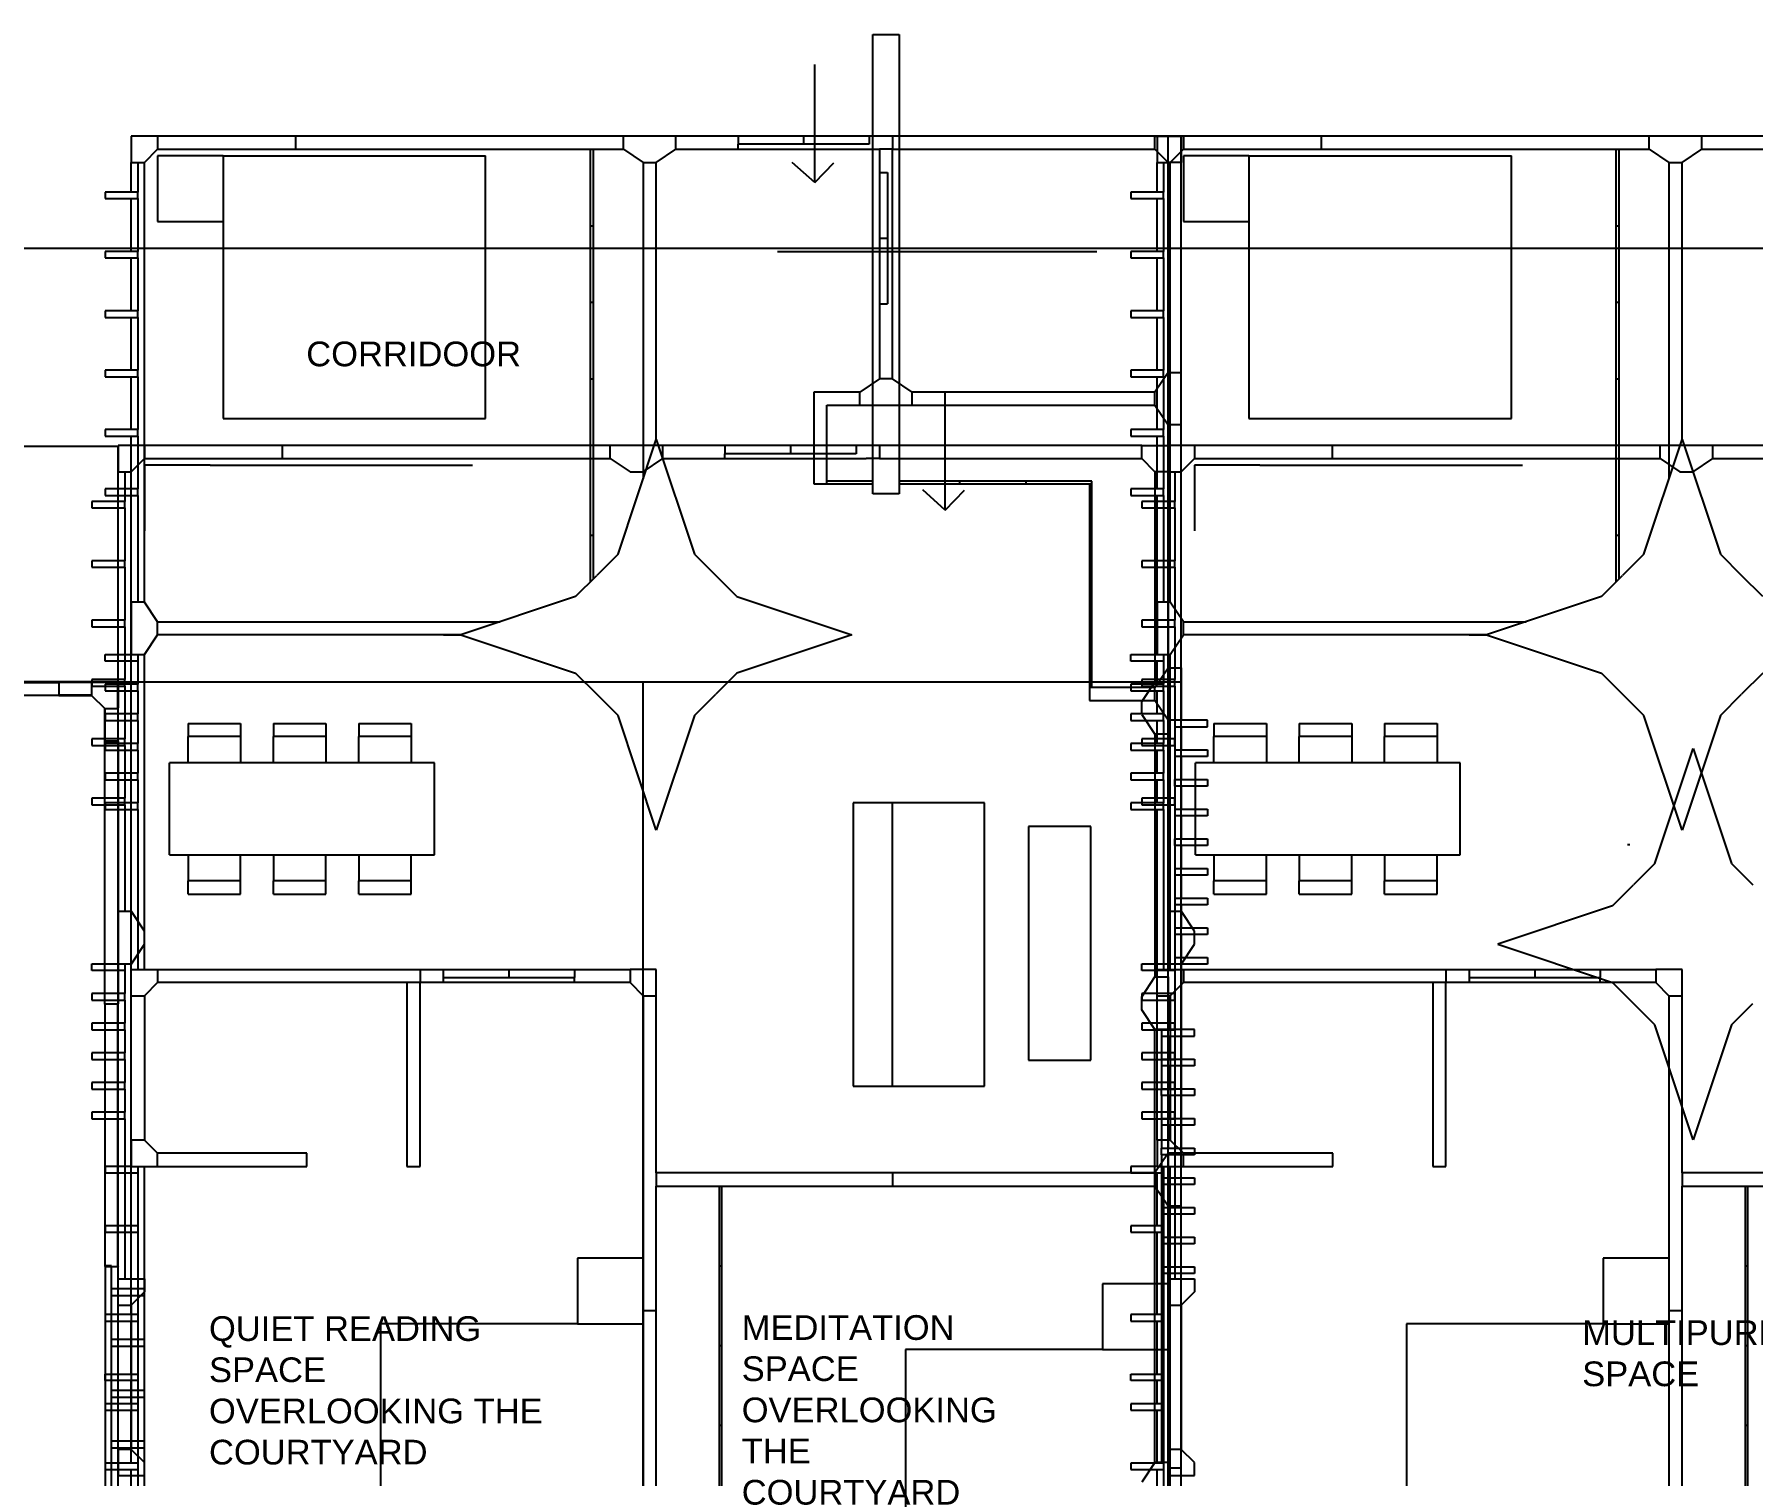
# Model space of a CAD drawing. Header units: metres. Extents: x -79796 to 428529, y -36333 to 94467.
# Drawn here: x -68669 to -55576, y 8480 to 19463 of the extents above; entities that cross this region are included whole.
import ezdxf

# ---------------------------------------------------------------- set-up
doc = ezdxf.new("R2010")
doc.units = ezdxf.units.M
for name, color, linetype, true_color in [('Make2D$Visible$ClippingPlaneIntersections$columns', 1, 'Continuous', 0xff0000), ('Make2D$Visible$ClippingPlaneIntersections$glasses', 4, 'Continuous', 0x00ffff), ('Make2D$Visible$Curves$balconies', 2, 'Continuous', 0xffff00), ('Make2D$Visible$Curves$floors', 3, 'Continuous', 0x00ff00), ('slabs', 5, 'Continuous', 0x0000ff)]:
    doc.layers.add(name, color=color, linetype=linetype, true_color=true_color)
doc.layers.add('Make2D$Visible$ClippingPlaneIntersections$Default', color=7, linetype='Continuous')
doc.layers.add('Make2D$Visible$Curves$Default', color=7, linetype='Continuous')
doc.styles.add('Default', font='arial.ttf')

# ---------------------------------------------------------------- blocks, each defined once
blk = doc.blocks.new('SLABE NEW 2-flat-4')
at = {"layer": 'slabs'}
for points in [[(-948940, 1525954), (-956940, 1525954)], [(-949040, 1510161), (-949040, 1525954)], [(-948940, 1510061), (-948940, 1525954)]]:
    blk.add_lwpolyline(points, dxfattribs=at)
blk = doc.blocks.new('3B6P-flat-10')
at = {"color": 0, "linetype": 'Continuous', "lineweight": -2}
for q in [(-951733, 1526501), (-951904, 1525754), (-951586, 1525752)]:
    blk.add_line((-951733, 1525600), q, dxfattribs=at)
at = {"layer": 'Make2D$Visible$ClippingPlaneIntersections$columns'}
for p, q in [((-953231, 1522769), (-952940, 1523644)), ((-952940, 1523644), (-952648, 1522769)), ((-953231, 1522769), (-953393, 1522607)), ((-952648, 1522769), (-952487, 1522607)), ((-953555, 1522446), (-953393, 1522607)), ((-952325, 1522446), (-952487, 1522607)), ((-953555, 1522446), (-954429, 1522154)), ((-952325, 1522446), (-951450, 1522154)), ((-954429, 1522154), (-953555, 1521863)), ((-951450, 1522154), (-952325, 1521863)), ((-953555, 1521863), (-953393, 1521701)), ((-952325, 1521863), (-952487, 1521701)), ((-953231, 1521539), (-953393, 1521701)), ((-952648, 1521539), (-952487, 1521701)), ((-952940, 1520665), (-953231, 1521539)), ((-952648, 1521539), (-952940, 1520665))]:
    blk.add_line(p, q, dxfattribs=at)
at = {"layer": 'Make2D$Visible$ClippingPlaneIntersections$Default'}
for p, q in [((-951291, 1523228), (-951291, 1526730)), ((-951291, 1526730), (-951089, 1526730)), ((-951089, 1526730), (-951089, 1523228)), ((-956940, 1525954), (-956940, 1525754)), ((-956740, 1525954), (-956940, 1525954)), ((-956740, 1525954), (-956740, 1525854)), ((-955690, 1525954), (-956740, 1525954)), ((-955690, 1525954), (-955690, 1525854)), ((-953190, 1525954), (-955690, 1525954)), ((-952790, 1525954), (-953190, 1525954)), ((-953190, 1525854), (-953190, 1525954)), ((-952790, 1525854), (-952790, 1525954)), ((-951140, 1525954), (-952790, 1525954)), ((-949140, 1525954), (-951140, 1525954)), ((-951140, 1525954), (-951140, 1525854)), ((-949140, 1525854), (-949140, 1525954)), ((-949140, 1525954), (-948940, 1525954)), ((-948940, 1525954), (-948940, 1525754)), ((-956840, 1525754), (-956740, 1525854)), ((-956740, 1525854), (-955690, 1525854)), ((-955690, 1525854), (-953190, 1525854)), ((-953441, 1525270), (-953441, 1525853)), ((-953421, 1525853), (-953421, 1525270)), ((-953190, 1525854), (-953040, 1525754)), ((-952940, 1525754), (-952790, 1525854)), ((-952790, 1525854), (-951240, 1525854)), ((-951240, 1525854), (-951240, 1524104)), ((-951140, 1525854), (-951240, 1525854)), ((-951140, 1524104), (-951140, 1525854)), ((-951140, 1525854), (-949140, 1525854)), ((-949040, 1525754), (-949140, 1525854)), ((-956940, 1525754), (-956840, 1525754)), ((-953040, 1525754), (-952940, 1525754)), ((-953040, 1525754), (-953040, 1523344)), ((-952940, 1523643), (-952940, 1525754)), ((-949040, 1525754), (-949040, 1524154)), ((-948940, 1525754), (-949040, 1525754)), ((-948940, 1524154), (-948940, 1525754)), ((-957140, 1525528), (-957140, 1525478)), ((-956890, 1525528), (-957140, 1525528)), ((-956890, 1525478), (-956890, 1525528)), ((-957140, 1525478), (-956890, 1525478)), ((-953441, 1524688), (-953441, 1525270)), ((-953441, 1525270), (-953421, 1525270)), ((-953421, 1525270), (-953421, 1524688)), ((-957140, 1525076), (-957140, 1525026)), ((-956890, 1525076), (-957140, 1525076)), ((-957140, 1525026), (-956890, 1525026)), ((-956890, 1525026), (-956890, 1525076)), ((-956890, 1524623), (-957140, 1524623)), ((-957140, 1524623), (-957140, 1524573)), ((-956890, 1524573), (-956890, 1524623)), ((-953441, 1524105), (-953441, 1524688)), ((-953441, 1524688), (-953421, 1524688)), ((-953421, 1524688), (-953421, 1524105)), ((-957140, 1524573), (-956890, 1524573)), ((-957140, 1524171), (-957140, 1524121)), ((-956890, 1524171), (-957140, 1524171)), ((-957140, 1524121), (-956890, 1524121)), ((-956890, 1524121), (-956890, 1524171)), ((-953441, 1523522), (-953441, 1524105)), ((-953441, 1524105), (-953421, 1524105)), ((-953421, 1524105), (-953421, 1523522)), ((-951240, 1524104), (-951390, 1524004)), ((-951140, 1524104), (-951240, 1524104)), ((-950990, 1524004), (-951140, 1524104)), ((-949040, 1524154), (-949140, 1524004)), ((-949040, 1524154), (-948940, 1524154)), ((-948940, 1523754), (-948940, 1524154)), ((-951740, 1524004), (-951740, 1523304)), ((-951390, 1524004), (-951740, 1524004)), ((-951390, 1523904), (-951390, 1524004)), ((-950990, 1523904), (-950990, 1524004)), ((-949140, 1524004), (-950990, 1524004)), ((-949140, 1523904), (-949140, 1524004)), ((-951640, 1523904), (-951390, 1523904)), ((-951640, 1523304), (-951640, 1523904)), ((-951390, 1523904), (-950990, 1523904)), ((-950990, 1523904), (-949140, 1523904)), ((-949140, 1523904), (-949040, 1523754)), ((-957140, 1523719), (-957140, 1523669)), ((-956890, 1523719), (-957140, 1523719)), ((-957140, 1523669), (-956890, 1523669)), ((-956890, 1523669), (-956890, 1523719)), ((-949040, 1523754), (-949040, 1521904)), ((-948940, 1523754), (-949040, 1523754)), ((-948940, 1521904), (-948940, 1523754)), ((-953441, 1522914), (-953441, 1523522)), ((-953421, 1523522), (-953421, 1522914)), ((-951740, 1523304), (-951640, 1523304)), ((-957140, 1523267), (-957140, 1523217)), ((-956890, 1523267), (-957140, 1523267)), ((-957140, 1523217), (-956890, 1523217)), ((-956890, 1523217), (-956890, 1523267)), ((-951089, 1523228), (-951291, 1523228)), ((-953441, 1522914), (-953421, 1522914)), ((-953441, 1522559), (-953441, 1522914)), ((-953421, 1522914), (-953421, 1522579)), ((-956840, 1522404), (-956940, 1522404)), ((-956940, 1522404), (-956940, 1522004)), ((-956740, 1522254), (-956840, 1522404)), ((-956740, 1522155), (-956740, 1522254)), ((-956740, 1522254), (-954129, 1522254)), ((-956740, 1522155), (-956740, 1522254)), ((-956840, 1522004), (-956740, 1522154)), ((-954429, 1522154), (-956740, 1522155)), ((-956740, 1522154), (-956740, 1522155)), ((-957140, 1522004), (-956940, 1522004)), ((-957140, 1521954), (-957140, 1522004)), ((-956940, 1522004), (-956840, 1522004)), ((-956890, 1522004), (-956890, 1521954)), ((-956890, 1521954), (-957140, 1521954)), ((-949140, 1521754), (-949040, 1521904)), ((-949040, 1521904), (-948940, 1521904)), ((-948940, 1521904), (-948940, 1521504)), ((-957140, 1521778), (-957140, 1521728)), ((-956890, 1521778), (-957140, 1521778)), ((-957140, 1521728), (-956890, 1521728)), ((-956890, 1521728), (-956890, 1521778)), ((-949640, 1521754), (-949640, 1521654)), ((-949140, 1521754), (-949640, 1521754)), ((-949140, 1521654), (-949140, 1521754)), ((-949640, 1521654), (-949140, 1521654)), ((-949040, 1521504), (-949140, 1521654)), ((-957140, 1521552), (-957140, 1521502)), ((-956890, 1521552), (-957140, 1521552)), ((-957140, 1521502), (-956890, 1521502)), ((-956890, 1521502), (-956890, 1521552)), ((-948940, 1521504), (-949040, 1521504)), ((-948990, 1521454), (-948740, 1521454)), ((-948740, 1521504), (-948940, 1521504)), ((-948740, 1521454), (-948740, 1521504)), ((-957140, 1521326), (-957140, 1521276)), ((-956890, 1521326), (-957140, 1521326)), ((-956890, 1521276), (-956890, 1521326)), ((-957140, 1521276), (-956890, 1521276)), ((-948990, 1521278), (-948740, 1521278)), ((-948740, 1521228), (-948990, 1521228)), ((-948740, 1521278), (-948740, 1521228)), ((-957140, 1521100), (-957140, 1521050)), ((-956890, 1521100), (-957140, 1521100)), ((-957140, 1521050), (-956890, 1521050)), ((-956890, 1521050), (-956890, 1521100)), ((-948990, 1521052), (-948740, 1521052)), ((-948990, 1521002), (-948990, 1521052)), ((-948740, 1521052), (-948740, 1521002)), ((-948740, 1521002), (-948990, 1521002)), ((-957140, 1520874), (-957140, 1520824)), ((-956890, 1520874), (-957140, 1520874)), ((-957140, 1520824), (-956890, 1520824)), ((-956890, 1520824), (-956890, 1520874)), ((-948990, 1520826), (-948740, 1520826)), ((-948740, 1520826), (-948740, 1520776)), ((-948740, 1520776), (-948990, 1520776)), ((-948990, 1520600), (-948740, 1520600)), ((-948990, 1520550), (-948990, 1520600)), ((-948740, 1520550), (-948990, 1520550)), ((-948740, 1520600), (-948740, 1520550)), ((-948990, 1520373), (-948740, 1520373)), ((-948740, 1520323), (-948990, 1520323)), ((-948740, 1520373), (-948740, 1520323)), ((-948990, 1520147), (-948740, 1520147)), ((-948740, 1520147), (-948740, 1520097)), ((-948740, 1520097), (-948990, 1520097)), ((-948990, 1519921), (-948740, 1519921)), ((-948740, 1519871), (-948990, 1519871)), ((-948740, 1519921), (-948740, 1519871)), ((-948990, 1519695), (-948740, 1519695)), ((-948740, 1519645), (-948990, 1519645)), ((-948740, 1519695), (-948740, 1519645)), ((-956940, 1519604), (-956740, 1519604)), ((-956940, 1519404), (-956940, 1519604)), ((-956740, 1519504), (-956840, 1519404)), ((-956740, 1519604), (-954740, 1519604)), ((-956740, 1519604), (-956740, 1519504)), ((-954740, 1519504), (-956740, 1519504)), ((-954840, 1519504), (-954840, 1518104)), ((-954740, 1519604), (-953140, 1519604)), ((-954740, 1519604), (-954740, 1519504)), ((-954740, 1518104), (-954740, 1519504)), ((-953140, 1519504), (-954740, 1519504)), ((-952940, 1519604), (-953140, 1519604)), ((-953140, 1519604), (-953140, 1519504)), ((-953140, 1519504), (-953040, 1519404)), ((-952940, 1519404), (-952940, 1519604)), ((-956940, 1518304), (-956940, 1519404)), ((-956940, 1519404), (-956840, 1519404)), ((-956840, 1519404), (-956840, 1518304)), ((-953040, 1519404), (-952940, 1519404)), ((-953040, 1519404), (-953040, 1517005)), ((-952940, 1518054), (-952940, 1519404)), ((-956940, 1518304), (-956940, 1518304)), ((-956840, 1518304), (-956940, 1518304)), ((-956940, 1518304), (-956940, 1518104)), ((-956740, 1518204), (-956840, 1518304)), ((-955602, 1518204), (-956740, 1518204)), ((-956740, 1518104), (-956740, 1518204)), ((-955602, 1518104), (-955602, 1518204)), ((-949040, 1518204), (-949140, 1518054)), ((-948940, 1518204), (-949040, 1518204)), ((-948940, 1517804), (-948940, 1518204)), ((-957140, 1518104), (-957140, 1518054)), ((-956940, 1518104), (-957140, 1518104)), ((-957140, 1518054), (-956890, 1518054)), ((-956940, 1518104), (-956740, 1518104)), ((-956740, 1518104), (-955602, 1518104)), ((-954840, 1518104), (-954740, 1518104)), ((-952940, 1518054), (-952940, 1517954)), ((-951140, 1518054), (-952940, 1518054)), ((-951140, 1518054), (-951140, 1517954)), ((-949140, 1518054), (-951140, 1518054)), ((-949140, 1518054), (-949140, 1517954)), ((-952940, 1517954), (-951140, 1517954)), ((-952940, 1517005), (-952940, 1517954)), ((-952460, 1517954), (-952460, 1517346)), ((-952440, 1517346), (-952440, 1517954)), ((-951140, 1517954), (-949140, 1517954)), ((-949140, 1517954), (-949040, 1517804)), ((-949040, 1517804), (-949040, 1515804)), ((-949040, 1517804), (-948940, 1517804)), ((-948940, 1515804), (-948940, 1517804)), ((-957140, 1517652), (-957140, 1517602)), ((-956890, 1517652), (-957140, 1517652)), ((-957140, 1517602), (-956890, 1517602)), ((-952460, 1517346), (-952440, 1517346)), ((-952460, 1517346), (-952460, 1516739)), ((-952440, 1516739), (-952440, 1517346)), ((-953040, 1517005), (-953040, 1515344)), ((-953040, 1517005), (-952940, 1517005)), ((-952940, 1515644), (-952940, 1517005)), ((-957140, 1516974), (-957140, 1516924)), ((-956890, 1516974), (-957140, 1516974)), ((-957140, 1516924), (-956890, 1516924)), ((-952460, 1516739), (-952460, 1516131)), ((-952460, 1516739), (-952440, 1516739)), ((-952440, 1516131), (-952440, 1516739)), ((-957140, 1516521), (-956890, 1516521)), ((-957140, 1516471), (-957140, 1516521)), ((-956890, 1516471), (-957140, 1516471)), ((-956890, 1516295), (-957140, 1516295)), ((-957140, 1516295), (-957140, 1516245)), ((-957140, 1516245), (-956890, 1516245)), ((-952460, 1516131), (-952440, 1516131)), ((-952460, 1516131), (-952460, 1515523)), ((-952440, 1515523), (-952440, 1516131)), ((-957140, 1515843), (-957140, 1515793)), ((-956890, 1515843), (-957140, 1515843)), ((-957140, 1515793), (-956890, 1515793)), ((-948940, 1515804), (-949040, 1515804)), ((-949040, 1515804), (-949040, 1514354)), ((-948940, 1514354), (-948940, 1515804))]:
    blk.add_line(p, q, dxfattribs=at)
at = {"layer": 'Make2D$Visible$ClippingPlaneIntersections$glasses'}
for p, q in [((-956890, 1525754), (-956890, 1525528)), ((-956840, 1522404), (-956840, 1525754)), ((-956890, 1525478), (-956890, 1525076)), ((-956890, 1525026), (-956890, 1524623)), ((-956890, 1524573), (-956890, 1524171)), ((-956890, 1524121), (-956890, 1523719)), ((-956890, 1523669), (-956890, 1523267)), ((-956890, 1523217), (-956890, 1522404)), ((-956840, 1519604), (-956840, 1522004)), ((-956890, 1521954), (-956890, 1521778)), ((-956890, 1521728), (-956890, 1521552)), ((-956890, 1521502), (-956890, 1521326)), ((-949040, 1518204), (-949040, 1521504)), ((-948990, 1521504), (-948990, 1521052)), ((-956890, 1521276), (-956890, 1521100)), ((-956890, 1521050), (-956890, 1520874)), ((-948990, 1521002), (-948990, 1520600)), ((-956890, 1520824), (-956890, 1519604)), ((-948990, 1520550), (-948990, 1518204)), ((-956890, 1518104), (-956890, 1514354)), ((-956840, 1514354), (-956840, 1518104))]:
    blk.add_line(p, q, dxfattribs=at)
at = {"layer": 'Make2D$Visible$Curves$balconies'}
for p, q in [((-956940, 1522004), (-956940, 1523217)), ((-956940, 1521778), (-956940, 1521954)), ((-956940, 1521552), (-956940, 1521728)), ((-956940, 1521100), (-956940, 1521276)), ((-956940, 1519404), (-956940, 1519404)), ((-956940, 1517652), (-956940, 1518054)), ((-956940, 1517602), (-956940, 1517602)), ((-956940, 1516521), (-956940, 1516924)), ((-956940, 1515617), (-956940, 1515793))]:
    blk.add_line(p, q, dxfattribs=at)
at = {"layer": 'Make2D$Visible$Curves$Default'}
for p, q in [((-952317, 1525954), (-952317, 1525892)), ((-951817, 1525954), (-951817, 1525892)), ((-951317, 1525954), (-951317, 1525892)), ((-956740, 1525804), (-956740, 1525304)), ((-956240, 1525804), (-956740, 1525804)), ((-956240, 1525804), (-956240, 1523804)), ((-956240, 1525804), (-954240, 1525804)), ((-954240, 1523804), (-954240, 1525804)), ((-951817, 1525892), (-952317, 1525892)), ((-952317, 1525854), (-952317, 1525892)), ((-951317, 1525892), (-951817, 1525892)), ((-951240, 1525677), (-951177, 1525677)), ((-951177, 1525677), (-951177, 1525177)), ((-956740, 1525304), (-956240, 1525304)), ((-953441, 1525270), (-953421, 1525270)), ((-951240, 1525177), (-951177, 1525177)), ((-951177, 1525177), (-951177, 1524677)), ((-953441, 1524688), (-953421, 1524688)), ((-951240, 1524677), (-951177, 1524677)), ((-953441, 1524105), (-953421, 1524105)), ((-956240, 1523804), (-954240, 1523804)), ((-951291, 1523324), (-951640, 1523324)), ((-951640, 1523304), (-951291, 1523304)), ((-949620, 1523324), (-951089, 1523324)), ((-951089, 1523304), (-950630, 1523304)), ((-950630, 1523324), (-950630, 1523304)), ((-950630, 1523304), (-950125, 1523304)), ((-950125, 1523324), (-950125, 1523304)), ((-950125, 1523304), (-949620, 1523304)), ((-949640, 1523304), (-949640, 1522788)), ((-949620, 1521754), (-949620, 1523324)), ((-949640, 1522788), (-949640, 1522271)), ((-949640, 1522271), (-949640, 1521754)), ((-954562, 1522154), (-954562, 1522154)), ((-954562, 1522154), (-954429, 1522154)), ((-956507, 1521479), (-956107, 1521479)), ((-956507, 1521479), (-956507, 1521379)), ((-956107, 1521479), (-956107, 1521379)), ((-955857, 1521479), (-955457, 1521479)), ((-955857, 1521479), (-955857, 1521379)), ((-955457, 1521479), (-955457, 1521379)), ((-955207, 1521479), (-954807, 1521479)), ((-955207, 1521479), (-955207, 1521379)), ((-954807, 1521479), (-954807, 1521379)), ((-956507, 1521179), (-956507, 1521379)), ((-956107, 1521379), (-956507, 1521379)), ((-956107, 1521379), (-956107, 1521179)), ((-955457, 1521379), (-955857, 1521379)), ((-955857, 1521179), (-955857, 1521379)), ((-955457, 1521379), (-955457, 1521179)), ((-954807, 1521379), (-955207, 1521379)), ((-955207, 1521179), (-955207, 1521379)), ((-954807, 1521379), (-954807, 1521179)), ((-956648, 1520479), (-956648, 1521179)), ((-954631, 1521179), (-956648, 1521179)), ((-954631, 1520479), (-954631, 1521179)), ((-951440, 1520874), (-951440, 1518714)), ((-951140, 1520874), (-951440, 1520874)), ((-951140, 1519514), (-951140, 1520874)), ((-950440, 1520874), (-951140, 1520874)), ((-950440, 1519514), (-950440, 1520874)), ((-950103, 1520694), (-950103, 1518914)), ((-949629, 1520694), (-950103, 1520694)), ((-949629, 1519514), (-949629, 1520694)), ((-956648, 1520479), (-954631, 1520479)), ((-956507, 1520479), (-956507, 1520279)), ((-956107, 1520279), (-956107, 1520479)), ((-955857, 1520479), (-955857, 1520279)), ((-955457, 1520279), (-955457, 1520479)), ((-955207, 1520479), (-955207, 1520279)), ((-954807, 1520279), (-954807, 1520479)), ((-956507, 1520179), (-956507, 1520279)), ((-956107, 1520279), (-956507, 1520279)), ((-956107, 1520179), (-956107, 1520279)), ((-955857, 1520179), (-955857, 1520279)), ((-955457, 1520279), (-955857, 1520279)), ((-955457, 1520179), (-955457, 1520279)), ((-955207, 1520179), (-955207, 1520279)), ((-954807, 1520279), (-955207, 1520279)), ((-954807, 1520179), (-954807, 1520279)), ((-956507, 1520179), (-956107, 1520179)), ((-955857, 1520179), (-955457, 1520179)), ((-955207, 1520179), (-954807, 1520179)), ((-954563, 1519604), (-954563, 1519542)), ((-954563, 1519542), (-954563, 1519504)), ((-954563, 1519542), (-954063, 1519542)), ((-954063, 1519604), (-954063, 1519542)), ((-954063, 1519542), (-953563, 1519542)), ((-953563, 1519604), (-953563, 1519542)), ((-953563, 1519504), (-953563, 1519542)), ((-951140, 1518714), (-951140, 1519514)), ((-950440, 1518714), (-950440, 1519514)), ((-949629, 1518914), (-949629, 1519514)), ((-950103, 1518914), (-949629, 1518914)), ((-951440, 1518714), (-951140, 1518714)), ((-951140, 1518714), (-950440, 1518714)), ((-953540, 1517405), (-953540, 1516905)), ((-953040, 1517405), (-953540, 1517405)), ((-949540, 1517209), (-949540, 1516709)), ((-949040, 1517209), (-949540, 1517209)), ((-953540, 1516905), (-955040, 1516905)), ((-955040, 1516905), (-955040, 1514905)), ((-953540, 1516905), (-953040, 1516905)), ((-949540, 1516709), (-951040, 1516709)), ((-951040, 1516709), (-951040, 1514709)), ((-949540, 1516709), (-949040, 1516709))]:
    blk.add_line(p, q, dxfattribs=at)
at = {"layer": 'Make2D$Visible$Curves$floors'}
for p, q in [((-956940, 1525528), (-956940, 1525754)), ((-956940, 1525076), (-956940, 1525478)), ((-956940, 1524623), (-956940, 1525026)), ((-956940, 1524171), (-956940, 1524573)), ((-956940, 1523719), (-956940, 1524121)), ((-956940, 1523267), (-956940, 1523669)), ((-956940, 1521552), (-956940, 1521552)), ((-956940, 1521326), (-956940, 1521502)), ((-948940, 1521454), (-948940, 1521278)), ((-948940, 1521228), (-948940, 1521052)), ((-956940, 1520874), (-956940, 1521050)), ((-948940, 1521002), (-948940, 1520826)), ((-956940, 1519604), (-956940, 1520824)), ((-948940, 1520776), (-948940, 1520600)), ((-948940, 1520550), (-948940, 1520373)), ((-948940, 1520323), (-948940, 1520147)), ((-948940, 1520097), (-948940, 1519921)), ((-948940, 1519871), (-948940, 1519695)), ((-948940, 1519645), (-948940, 1518204)), ((-956940, 1516974), (-956940, 1517602)), ((-956940, 1516295), (-956940, 1516471)), ((-956940, 1515843), (-956940, 1516245))]:
    blk.add_line(p, q, dxfattribs=at)
blk = doc.blocks.new('SLABE NEW 2-flat-3')
at = {"layer": 'slabs'}
blk.add_lwpolyline([(-948940, 1525954), (-956940, 1525954)], dxfattribs=at)
blk = doc.blocks.new('3B6P-flat-9')
at = {"layer": 'Make2D$Visible$ClippingPlaneIntersections$columns'}
for p, q in [((-953231, 1522769), (-952940, 1523644)), ((-952940, 1523644), (-952648, 1522769)), ((-953231, 1522769), (-953393, 1522607)), ((-952648, 1522769), (-952487, 1522607)), ((-953555, 1522446), (-953393, 1522607)), ((-952325, 1522446), (-952487, 1522607)), ((-953555, 1522446), (-954429, 1522154)), ((-954429, 1522154), (-953555, 1521863)), ((-953555, 1521863), (-953393, 1521701)), ((-952325, 1521863), (-952487, 1521701)), ((-953231, 1521539), (-953393, 1521701)), ((-952648, 1521539), (-952487, 1521701)), ((-952940, 1520665), (-953231, 1521539)), ((-952648, 1521539), (-952940, 1520665))]:
    blk.add_line(p, q, dxfattribs=at)
at = {"layer": 'Make2D$Visible$ClippingPlaneIntersections$Default'}
for p, q in [((-956940, 1525954), (-956940, 1525754)), ((-956740, 1525954), (-956940, 1525954)), ((-956740, 1525954), (-956740, 1525854)), ((-955690, 1525954), (-956740, 1525954)), ((-955690, 1525954), (-955690, 1525854)), ((-953190, 1525954), (-955690, 1525954)), ((-952790, 1525954), (-953190, 1525954)), ((-953190, 1525854), (-953190, 1525954)), ((-952790, 1525854), (-952790, 1525954)), ((-951140, 1525954), (-952790, 1525954)), ((-956840, 1525754), (-956740, 1525854)), ((-956740, 1525854), (-955690, 1525854)), ((-955690, 1525854), (-953190, 1525854)), ((-953441, 1525270), (-953441, 1525853)), ((-953421, 1525853), (-953421, 1525270)), ((-953190, 1525854), (-953040, 1525754)), ((-952940, 1525754), (-952790, 1525854)), ((-952790, 1525854), (-951240, 1525854)), ((-956940, 1525754), (-956840, 1525754)), ((-953040, 1525754), (-952940, 1525754)), ((-953040, 1525754), (-953040, 1523344)), ((-952940, 1523643), (-952940, 1525754)), ((-957140, 1525528), (-957140, 1525478)), ((-956890, 1525528), (-957140, 1525528)), ((-956890, 1525478), (-956890, 1525528)), ((-957140, 1525478), (-956890, 1525478)), ((-953441, 1524688), (-953441, 1525270)), ((-953441, 1525270), (-953421, 1525270)), ((-953421, 1525270), (-953421, 1524688)), ((-957140, 1525076), (-957140, 1525026)), ((-956890, 1525076), (-957140, 1525076)), ((-957140, 1525026), (-956890, 1525026)), ((-956890, 1525026), (-956890, 1525076)), ((-956890, 1524623), (-957140, 1524623)), ((-957140, 1524623), (-957140, 1524573)), ((-956890, 1524573), (-956890, 1524623)), ((-953441, 1524105), (-953441, 1524688)), ((-953441, 1524688), (-953421, 1524688)), ((-953421, 1524688), (-953421, 1524105)), ((-957140, 1524573), (-956890, 1524573)), ((-957140, 1524171), (-957140, 1524121)), ((-956890, 1524171), (-957140, 1524171)), ((-957140, 1524121), (-956890, 1524121)), ((-956890, 1524121), (-956890, 1524171)), ((-953441, 1523522), (-953441, 1524105)), ((-953441, 1524105), (-953421, 1524105)), ((-953421, 1524105), (-953421, 1523522)), ((-957140, 1523719), (-957140, 1523669)), ((-956890, 1523719), (-957140, 1523719)), ((-957140, 1523669), (-956890, 1523669)), ((-956890, 1523669), (-956890, 1523719)), ((-953441, 1522914), (-953441, 1523522)), ((-953421, 1523522), (-953421, 1522914)), ((-957140, 1523267), (-957140, 1523217)), ((-956890, 1523267), (-957140, 1523267)), ((-957140, 1523217), (-956890, 1523217)), ((-956890, 1523217), (-956890, 1523267)), ((-953441, 1522914), (-953421, 1522914)), ((-953441, 1522559), (-953441, 1522914)), ((-953421, 1522914), (-953421, 1522579)), ((-956840, 1522404), (-956940, 1522404)), ((-956940, 1522404), (-956940, 1522004)), ((-956740, 1522254), (-956840, 1522404)), ((-956740, 1522155), (-956740, 1522254)), ((-956740, 1522254), (-954129, 1522254)), ((-956740, 1522155), (-956740, 1522254)), ((-956840, 1522004), (-956740, 1522154)), ((-954429, 1522154), (-956740, 1522155)), ((-956740, 1522154), (-956740, 1522155)), ((-957140, 1522004), (-956940, 1522004)), ((-957140, 1521954), (-957140, 1522004)), ((-956940, 1522004), (-956840, 1522004)), ((-956890, 1522004), (-956890, 1521954)), ((-956890, 1521954), (-957140, 1521954)), ((-957140, 1521778), (-957140, 1521728)), ((-956890, 1521778), (-957140, 1521778)), ((-957140, 1521728), (-956890, 1521728)), ((-956890, 1521728), (-956890, 1521778)), ((-957140, 1521552), (-957140, 1521502)), ((-956890, 1521552), (-957140, 1521552)), ((-957140, 1521502), (-956890, 1521502)), ((-956890, 1521502), (-956890, 1521552)), ((-957140, 1521326), (-957140, 1521276)), ((-956890, 1521326), (-957140, 1521326)), ((-956890, 1521276), (-956890, 1521326)), ((-957140, 1521276), (-956890, 1521276)), ((-957140, 1521100), (-957140, 1521050)), ((-956890, 1521100), (-957140, 1521100)), ((-957140, 1521050), (-956890, 1521050)), ((-956890, 1521050), (-956890, 1521100)), ((-957140, 1520874), (-957140, 1520824)), ((-956890, 1520874), (-957140, 1520874)), ((-957140, 1520824), (-956890, 1520824)), ((-956890, 1520824), (-956890, 1520874)), ((-956940, 1519604), (-956740, 1519604)), ((-956940, 1519404), (-956940, 1519604)), ((-956740, 1519504), (-956840, 1519404)), ((-956740, 1519604), (-954740, 1519604)), ((-956740, 1519604), (-956740, 1519504)), ((-954740, 1519504), (-956740, 1519504)), ((-954840, 1519504), (-954840, 1518104)), ((-954740, 1519604), (-953140, 1519604)), ((-954740, 1519604), (-954740, 1519504)), ((-954740, 1518104), (-954740, 1519504)), ((-953140, 1519504), (-954740, 1519504)), ((-952940, 1519604), (-953140, 1519604)), ((-953140, 1519604), (-953140, 1519504)), ((-953140, 1519504), (-953040, 1519404)), ((-952940, 1519404), (-952940, 1519604)), ((-956940, 1518304), (-956940, 1519404)), ((-956940, 1519404), (-956840, 1519404)), ((-956840, 1519404), (-956840, 1518304)), ((-953040, 1519404), (-952940, 1519404)), ((-953040, 1519404), (-953040, 1517005)), ((-952940, 1518054), (-952940, 1519404)), ((-956940, 1518304), (-956940, 1518304)), ((-956840, 1518304), (-956940, 1518304)), ((-956940, 1518304), (-956940, 1518104)), ((-956740, 1518204), (-956840, 1518304)), ((-955602, 1518204), (-956740, 1518204)), ((-956740, 1518104), (-956740, 1518204)), ((-955602, 1518104), (-955602, 1518204)), ((-957140, 1518104), (-957140, 1518054)), ((-956940, 1518104), (-957140, 1518104)), ((-957140, 1518054), (-956890, 1518054)), ((-956940, 1518104), (-956740, 1518104)), ((-956740, 1518104), (-955602, 1518104)), ((-954840, 1518104), (-954740, 1518104)), ((-952940, 1518054), (-952940, 1517954)), ((-951140, 1518054), (-952940, 1518054)), ((-952940, 1517954), (-951140, 1517954)), ((-952940, 1517005), (-952940, 1517954)), ((-952460, 1517954), (-952460, 1517346)), ((-952440, 1517346), (-952440, 1517954)), ((-957140, 1517652), (-957140, 1517602)), ((-956890, 1517652), (-957140, 1517652)), ((-957140, 1517602), (-956890, 1517602)), ((-952460, 1517346), (-952440, 1517346)), ((-952460, 1517346), (-952460, 1516739)), ((-952440, 1516739), (-952440, 1517346)), ((-953040, 1517005), (-953040, 1515344)), ((-953040, 1517005), (-952940, 1517005)), ((-952940, 1515644), (-952940, 1517005)), ((-957140, 1516974), (-957140, 1516924)), ((-956890, 1516974), (-957140, 1516974)), ((-957140, 1516924), (-956890, 1516924)), ((-952460, 1516739), (-952460, 1516131)), ((-952460, 1516739), (-952440, 1516739)), ((-952440, 1516131), (-952440, 1516739)), ((-957140, 1516521), (-956890, 1516521)), ((-957140, 1516471), (-957140, 1516521)), ((-956890, 1516471), (-957140, 1516471)), ((-956890, 1516295), (-957140, 1516295)), ((-957140, 1516295), (-957140, 1516245)), ((-957140, 1516245), (-956890, 1516245)), ((-952460, 1516131), (-952440, 1516131)), ((-952460, 1516131), (-952460, 1515523)), ((-952440, 1515523), (-952440, 1516131)), ((-957140, 1515843), (-957140, 1515793)), ((-956890, 1515843), (-957140, 1515843)), ((-957140, 1515793), (-956890, 1515793))]:
    blk.add_line(p, q, dxfattribs=at)
at = {"layer": 'Make2D$Visible$ClippingPlaneIntersections$glasses'}
for p, q in [((-956890, 1525754), (-956890, 1525528)), ((-956840, 1522404), (-956840, 1525754)), ((-956890, 1525478), (-956890, 1525076)), ((-956890, 1525026), (-956890, 1524623)), ((-956890, 1524573), (-956890, 1524171)), ((-956890, 1524121), (-956890, 1523719)), ((-956890, 1523669), (-956890, 1523267)), ((-956890, 1523217), (-956890, 1522404)), ((-956840, 1519604), (-956840, 1522004)), ((-956890, 1521954), (-956890, 1521778)), ((-956890, 1521728), (-956890, 1521552)), ((-956890, 1521502), (-956890, 1521326)), ((-956890, 1521276), (-956890, 1521100)), ((-956890, 1521050), (-956890, 1520874)), ((-956890, 1520824), (-956890, 1519604)), ((-956890, 1518104), (-956890, 1514354)), ((-956840, 1514354), (-956840, 1518104))]:
    blk.add_line(p, q, dxfattribs=at)
at = {"layer": 'Make2D$Visible$Curves$balconies'}
for p, q in [((-956940, 1522004), (-956940, 1523217)), ((-956940, 1521778), (-956940, 1521954)), ((-956940, 1521552), (-956940, 1521728)), ((-956940, 1521100), (-956940, 1521276)), ((-956940, 1519404), (-956940, 1519404)), ((-956940, 1517652), (-956940, 1518054)), ((-956940, 1517602), (-956940, 1517602)), ((-956940, 1516521), (-956940, 1516924)), ((-956940, 1515617), (-956940, 1515793))]:
    blk.add_line(p, q, dxfattribs=at)
at = {"layer": 'Make2D$Visible$Curves$Default'}
for p, q in [((-956740, 1525804), (-956740, 1525304)), ((-956240, 1525804), (-956740, 1525804)), ((-956240, 1525804), (-956240, 1523804)), ((-956240, 1525804), (-954240, 1525804)), ((-954240, 1523804), (-954240, 1525804)), ((-956740, 1525304), (-956240, 1525304)), ((-953441, 1525270), (-953421, 1525270)), ((-953441, 1524688), (-953421, 1524688)), ((-953441, 1524105), (-953421, 1524105)), ((-956240, 1523804), (-954240, 1523804)), ((-954562, 1522154), (-954562, 1522154)), ((-954562, 1522154), (-954429, 1522154)), ((-956507, 1521479), (-956107, 1521479)), ((-956507, 1521479), (-956507, 1521379)), ((-956107, 1521479), (-956107, 1521379)), ((-955857, 1521479), (-955457, 1521479)), ((-955857, 1521479), (-955857, 1521379)), ((-955457, 1521479), (-955457, 1521379)), ((-955207, 1521479), (-954807, 1521479)), ((-955207, 1521479), (-955207, 1521379)), ((-954807, 1521479), (-954807, 1521379)), ((-956507, 1521179), (-956507, 1521379)), ((-956107, 1521379), (-956507, 1521379)), ((-956107, 1521379), (-956107, 1521179)), ((-955457, 1521379), (-955857, 1521379)), ((-955857, 1521179), (-955857, 1521379)), ((-955457, 1521379), (-955457, 1521179)), ((-954807, 1521379), (-955207, 1521379)), ((-955207, 1521179), (-955207, 1521379)), ((-954807, 1521379), (-954807, 1521179)), ((-956648, 1520479), (-956648, 1521179)), ((-954631, 1521179), (-956648, 1521179)), ((-954631, 1520479), (-954631, 1521179)), ((-956648, 1520479), (-954631, 1520479)), ((-956507, 1520479), (-956507, 1520279)), ((-956107, 1520279), (-956107, 1520479)), ((-955857, 1520479), (-955857, 1520279)), ((-955457, 1520279), (-955457, 1520479)), ((-955207, 1520479), (-955207, 1520279)), ((-954807, 1520279), (-954807, 1520479)), ((-956507, 1520179), (-956507, 1520279)), ((-956107, 1520279), (-956507, 1520279)), ((-956107, 1520179), (-956107, 1520279)), ((-955857, 1520179), (-955857, 1520279)), ((-955457, 1520279), (-955857, 1520279)), ((-955457, 1520179), (-955457, 1520279)), ((-955207, 1520179), (-955207, 1520279)), ((-954807, 1520279), (-955207, 1520279)), ((-954807, 1520179), (-954807, 1520279)), ((-956507, 1520179), (-956107, 1520179)), ((-955857, 1520179), (-955457, 1520179)), ((-955207, 1520179), (-954807, 1520179)), ((-954563, 1519604), (-954563, 1519542)), ((-954563, 1519542), (-954563, 1519504)), ((-954563, 1519542), (-954063, 1519542)), ((-954063, 1519604), (-954063, 1519542)), ((-954063, 1519542), (-953563, 1519542)), ((-953563, 1519604), (-953563, 1519542)), ((-953563, 1519504), (-953563, 1519542)), ((-953540, 1517405), (-953540, 1516905)), ((-953040, 1517405), (-953540, 1517405)), ((-953540, 1516905), (-955040, 1516905)), ((-955040, 1516905), (-955040, 1514905)), ((-953540, 1516905), (-953040, 1516905))]:
    blk.add_line(p, q, dxfattribs=at)
at = {"layer": 'Make2D$Visible$Curves$floors'}
for p, q in [((-956940, 1525528), (-956940, 1525754)), ((-956940, 1525076), (-956940, 1525478)), ((-956940, 1524623), (-956940, 1525026)), ((-956940, 1524171), (-956940, 1524573)), ((-956940, 1523719), (-956940, 1524121)), ((-956940, 1523267), (-956940, 1523669)), ((-956940, 1521552), (-956940, 1521552)), ((-956940, 1521326), (-956940, 1521502)), ((-956940, 1520874), (-956940, 1521050)), ((-956940, 1519604), (-956940, 1520824)), ((-956940, 1516974), (-956940, 1517602)), ((-956940, 1516295), (-956940, 1516471)), ((-956940, 1515843), (-956940, 1516245))]:
    blk.add_line(p, q, dxfattribs=at)

msp = doc.modelspace()

# ---------------------------------------------------------------- linework, layer by layer
for p, q in [((-52030, 17830), (-79764, 17830)), ((-68030, 14530), (-59930, 14530)), ((-64030, 6019), (-64030, 14530))]:
    msp.add_line(p, q)
at = {"linetype": 'Continuous'}
for q in [(-61729, 16739), (-61900, 15992), (-61582, 15989)]:
    msp.add_line((-61729, 15837), q, dxfattribs=at)
at = {"layer": 'Make2D$Visible$ClippingPlaneIntersections$columns'}
for p, q in [((-56321, 13145), (-56030, 14020)), ((-56030, 14020), (-55738, 13145)), ((-56321, 13145), (-56483, 12983)), ((-55738, 13145), (-55576, 12983)), ((-56644, 12822), (-56483, 12983)), ((-56644, 12822), (-57519, 12530)), ((-57519, 12530), (-56644, 12238)), ((-56644, 12238), (-56483, 12077)), ((-56321, 11915), (-56483, 12077)), ((-55738, 11915), (-55576, 12077)), ((-56030, 11040), (-56321, 11915)), ((-55738, 11915), (-56030, 11040))]:
    msp.add_line(p, q, dxfattribs=at)
at = {"layer": 'Make2D$Visible$ClippingPlaneIntersections$Default'}
for p, q in [((-67830, 16330), (-68030, 16330)), ((-68030, 16330), (-68030, 16130)), ((-66780, 16330), (-67830, 16330)), ((-67830, 16330), (-67830, 16230)), ((-64280, 16330), (-66780, 16330)), ((-66780, 16330), (-66780, 16230)), ((-64280, 16230), (-64280, 16330)), ((-63880, 16330), (-64280, 16330)), ((-62230, 16330), (-63880, 16330)), ((-63880, 16230), (-63880, 16330)), ((-62230, 16330), (-62230, 16230)), ((-60230, 16330), (-62230, 16330)), ((-60230, 16330), (-60030, 16330)), ((-60230, 16230), (-60230, 16330)), ((-59830, 16330), (-60030, 16330)), ((-60030, 16330), (-60030, 16130)), ((-60030, 16330), (-60030, 16130)), ((-58780, 16330), (-59830, 16330)), ((-59830, 16330), (-59830, 16230)), ((-56280, 16330), (-58780, 16330)), ((-58780, 16330), (-58780, 16230)), ((-56280, 16230), (-56280, 16330)), ((-55880, 16330), (-56280, 16330)), ((-54230, 16330), (-55880, 16330)), ((-55880, 16230), (-55880, 16330)), ((-68030, 16130), (-67930, 16130)), ((-67930, 16130), (-67830, 16230)), ((-67830, 16230), (-66780, 16230)), ((-66780, 16230), (-64280, 16230)), ((-64280, 16230), (-64130, 16130)), ((-64130, 16130), (-64030, 16130)), ((-64030, 16130), (-63880, 16230)), ((-63880, 16230), (-62330, 16230)), ((-62230, 16230), (-62330, 16230)), ((-62230, 16230), (-60230, 16230)), ((-60130, 16130), (-60230, 16230)), ((-60030, 16130), (-60130, 16130)), ((-60130, 16130), (-60130, 14530)), ((-60030, 16130), (-59930, 16130)), ((-60030, 14530), (-60030, 16130)), ((-59930, 16130), (-59830, 16230)), ((-59830, 16230), (-58780, 16230)), ((-58780, 16230), (-56280, 16230)), ((-56280, 16230), (-56130, 16130)), ((-56130, 16130), (-56030, 16130)), ((-56030, 16130), (-55880, 16230)), ((-55880, 16230), (-54330, 16230)), ((-67980, 15904), (-68230, 15904)), ((-68230, 15904), (-68230, 15854)), ((-68230, 15854), (-67980, 15854)), ((-67980, 15854), (-67980, 15904)), ((-59980, 15904), (-60230, 15904)), ((-60230, 15904), (-60230, 15854)), ((-60230, 15854), (-59980, 15854)), ((-59980, 15854), (-59980, 15904)), ((-67980, 15452), (-68230, 15452)), ((-68230, 15452), (-68230, 15402)), ((-67980, 15402), (-67980, 15452)), ((-59980, 15452), (-60230, 15452)), ((-60230, 15452), (-60230, 15402)), ((-59980, 15402), (-59980, 15452)), ((-68230, 15402), (-67980, 15402)), ((-60230, 15402), (-59980, 15402)), ((-68230, 14999), (-68230, 14949)), ((-67980, 14999), (-68230, 14999)), ((-68230, 14949), (-67980, 14949)), ((-67980, 14949), (-67980, 14999)), ((-60230, 14999), (-60230, 14949)), ((-59980, 14999), (-60230, 14999)), ((-60230, 14949), (-59980, 14949)), ((-59980, 14949), (-59980, 14999)), ((-67980, 14547), (-68230, 14547)), ((-68230, 14547), (-68230, 14497)), ((-67980, 14497), (-67980, 14547)), ((-59980, 14547), (-60230, 14547)), ((-60230, 14547), (-60230, 14497)), ((-59980, 14497), (-59980, 14547)), ((-70482, 14525), (-68482, 14525)), ((-68482, 14425), (-70482, 14425)), ((-68232, 14525), (-68482, 14525)), ((-68482, 14525), (-68482, 14425)), ((-68482, 14425), (-68232, 14425)), ((-68232, 14525), (-68232, 14425)), ((-68032, 14525), (-68232, 14525)), ((-68232, 14425), (-68132, 14325)), ((-68230, 14497), (-67980, 14497)), ((-68032, 14325), (-68032, 14525)), ((-60130, 14530), (-60230, 14380)), ((-60230, 14497), (-59980, 14497)), ((-60130, 14530), (-60030, 14530)), ((-60030, 14130), (-60030, 14530)), ((-68132, 14325), (-68032, 14325)), ((-68132, 14075), (-68132, 14325)), ((-68032, 14325), (-68032, 14075)), ((-60230, 14280), (-60230, 14380)), ((-60230, 14280), (-60130, 14130)), ((-67980, 14095), (-68230, 14095)), ((-68230, 14095), (-68230, 14045)), ((-68230, 14045), (-67980, 14045)), ((-68132, 12074), (-68132, 14075)), ((-68132, 14075), (-68032, 14075)), ((-68032, 14075), (-68032, 12074)), ((-67980, 14045), (-67980, 14095)), ((-59980, 14095), (-60230, 14095)), ((-60230, 14095), (-60230, 14045)), ((-60230, 14045), (-59980, 14045)), ((-60030, 14130), (-60130, 14130)), ((-60130, 14130), (-60130, 12280)), ((-60030, 12280), (-60030, 14130)), ((-59980, 14045), (-59980, 14095)), ((-67980, 13642), (-68230, 13642)), ((-68230, 13642), (-68230, 13592)), ((-67980, 13592), (-67980, 13642)), ((-59980, 13642), (-60230, 13642)), ((-60230, 13642), (-60230, 13592)), ((-59980, 13592), (-59980, 13642)), ((-68230, 13592), (-67980, 13592)), ((-60230, 13592), (-59980, 13592)), ((-56531, 13290), (-56511, 13290)), ((-68029, 12780), (-68029, 12380)), ((-67929, 12780), (-68029, 12780)), ((-67829, 12630), (-67929, 12780)), ((-60029, 12780), (-60029, 12380)), ((-59929, 12780), (-60029, 12780)), ((-59829, 12630), (-59929, 12780)), ((-67830, 12530), (-67829, 12630)), ((-67829, 12530), (-67829, 12630)), ((-59830, 12530), (-59829, 12630)), ((-59829, 12530), (-59829, 12630)), ((-67929, 12380), (-67829, 12530)), ((-67829, 12530), (-67829, 12530)), ((-59929, 12380), (-59829, 12530)), ((-59829, 12530), (-59829, 12530)), ((-68230, 12330), (-68230, 12380)), ((-68230, 12380), (-68029, 12380)), ((-67980, 12330), (-68230, 12330)), ((-68029, 12380), (-67929, 12380)), ((-67980, 12380), (-67980, 12330)), ((-60230, 12330), (-60230, 12380)), ((-60230, 12380), (-60029, 12380)), ((-59980, 12330), (-60230, 12330)), ((-60029, 12380), (-59929, 12380)), ((-59980, 12380), (-59980, 12330)), ((-60230, 12130), (-60130, 12280)), ((-60130, 12280), (-60030, 12280)), ((-60030, 12280), (-60030, 11880)), ((-67980, 12154), (-68230, 12154)), ((-68230, 12154), (-68230, 12104)), ((-68230, 12104), (-67980, 12104)), ((-68032, 12074), (-68132, 12074)), ((-68132, 12074), (-68132, 10074)), ((-68032, 10074), (-68032, 12074)), ((-67980, 12104), (-67980, 12154)), ((-59980, 12154), (-60230, 12154)), ((-60230, 12154), (-60230, 12104)), ((-60230, 12030), (-60230, 12130)), ((-60230, 12104), (-59980, 12104)), ((-59980, 12104), (-59980, 12154)), ((-67980, 11928), (-68230, 11928)), ((-68230, 11928), (-68230, 11878)), ((-67980, 11878), (-67980, 11928)), ((-60130, 11880), (-60230, 12030)), ((-59980, 11928), (-60230, 11928)), ((-60230, 11928), (-60230, 11878)), ((-59980, 11878), (-59980, 11928)), ((-68230, 11878), (-67980, 11878)), ((-60230, 11878), (-59980, 11878)), ((-60030, 11880), (-60130, 11880)), ((-60080, 11830), (-59830, 11830)), ((-59830, 11880), (-60030, 11880)), ((-59830, 11830), (-59830, 11880)), ((-67980, 11702), (-68230, 11702)), ((-68230, 11702), (-68230, 11652)), ((-67980, 11652), (-67980, 11702)), ((-59980, 11702), (-60230, 11702)), ((-60230, 11702), (-60230, 11652)), ((-60080, 11654), (-59830, 11654)), ((-59980, 11652), (-59980, 11702)), ((-59830, 11654), (-59830, 11604)), ((-68230, 11652), (-67980, 11652)), ((-60230, 11652), (-59980, 11652)), ((-59830, 11604), (-60080, 11604)), ((-67980, 11476), (-68230, 11476)), ((-68230, 11476), (-68230, 11426)), ((-68230, 11426), (-67980, 11426)), ((-67980, 11426), (-67980, 11476)), ((-59980, 11476), (-60230, 11476)), ((-60230, 11476), (-60230, 11426)), ((-60230, 11426), (-59980, 11426)), ((-60080, 11378), (-60080, 11428)), ((-60080, 11428), (-59830, 11428)), ((-59980, 11426), (-59980, 11476)), ((-59830, 11428), (-59830, 11378)), ((-59830, 11378), (-60080, 11378)), ((-67980, 11249), (-68230, 11249)), ((-68230, 11249), (-68230, 11199)), ((-68230, 11199), (-67980, 11199)), ((-67980, 11199), (-67980, 11249)), ((-59980, 11249), (-60230, 11249)), ((-60230, 11249), (-60230, 11199)), ((-60230, 11199), (-59980, 11199)), ((-60080, 11202), (-59830, 11202)), ((-59830, 11152), (-60080, 11152)), ((-59980, 11199), (-59980, 11249)), ((-59830, 11202), (-59830, 11152)), ((-60080, 10925), (-60080, 10975)), ((-60080, 10975), (-59830, 10975)), ((-59830, 10925), (-60080, 10925)), ((-59830, 10975), (-59830, 10925)), ((-60080, 10749), (-59830, 10749)), ((-59830, 10749), (-59830, 10699)), ((-59830, 10699), (-60080, 10699)), ((-60080, 10523), (-59830, 10523)), ((-59830, 10523), (-59830, 10473)), ((-59830, 10473), (-60080, 10473)), ((-60080, 10297), (-59830, 10297)), ((-59830, 10247), (-60080, 10247)), ((-59830, 10297), (-59830, 10247)), ((-68132, 10074), (-68032, 10074)), ((-68030, 9780), (-68030, 9980)), ((-68030, 9980), (-67830, 9980)), ((-67830, 9980), (-67830, 9880)), ((-60080, 10071), (-59830, 10071)), ((-59830, 10021), (-60080, 10021)), ((-60030, 9780), (-60030, 9980)), ((-60030, 9980), (-59830, 9980)), ((-59830, 10071), (-59830, 10021)), ((-59830, 9980), (-59830, 9880)), ((-67830, 9904), (-68080, 9904)), ((-68080, 9854), (-67830, 9854)), ((-67830, 9880), (-67930, 9780)), ((-67830, 9854), (-67830, 9904)), ((-59830, 9880), (-59930, 9780)), ((-68030, 9780), (-67930, 9780)), ((-68030, 8680), (-68030, 9780)), ((-67930, 9780), (-67930, 8680)), ((-60030, 9780), (-59930, 9780)), ((-60030, 8680), (-60030, 9780)), ((-59930, 9780), (-59930, 8680)), ((-67830, 9517), (-68080, 9517)), ((-68080, 9467), (-67830, 9467)), ((-67830, 9467), (-67830, 9517)), ((-67830, 9129), (-68080, 9129)), ((-68080, 9079), (-67830, 9079)), ((-67830, 9079), (-67830, 9129)), ((-67830, 8742), (-68080, 8742)), ((-68080, 8692), (-67830, 8692)), ((-68030, 8680), (-68030, 8480)), ((-67930, 8680), (-68030, 8680)), ((-68030, 8680), (-68030, 8680)), ((-67830, 8580), (-67930, 8680)), ((-67830, 8692), (-67830, 8742)), ((-60030, 8680), (-60030, 8480)), ((-59930, 8680), (-60030, 8680)), ((-60030, 8680), (-60030, 8680)), ((-59830, 8580), (-59930, 8680)), ((-67830, 8480), (-67830, 8580)), ((-60130, 8580), (-60230, 8430)), ((-60030, 8580), (-60130, 8580)), ((-60030, 8180), (-60030, 8580)), ((-59830, 8480), (-59830, 8580)), ((-68030, 8480), (-67830, 8480)), ((-60030, 8480), (-59830, 8480))]:
    msp.add_line(p, q, dxfattribs=at)
at = {"layer": 'Make2D$Visible$ClippingPlaneIntersections$glasses'}
for p, q in [((-67980, 16130), (-67980, 15904)), ((-67930, 12780), (-67930, 16130)), ((-59980, 16130), (-59980, 15904)), ((-59930, 12780), (-59930, 16130)), ((-67980, 15854), (-67980, 15452)), ((-59980, 15854), (-59980, 15452)), ((-67980, 15402), (-67980, 14999)), ((-59980, 15402), (-59980, 14999)), ((-67980, 14949), (-67980, 14547)), ((-59980, 14949), (-59980, 14547)), ((-67980, 14497), (-67980, 14095)), ((-59980, 14497), (-59980, 14095)), ((-67980, 14045), (-67980, 13642)), ((-59980, 14045), (-59980, 13642)), ((-67980, 13592), (-67980, 12780)), ((-59980, 13592), (-59980, 12780)), ((-67980, 12330), (-67980, 12154)), ((-67930, 9980), (-67930, 12380)), ((-59980, 12330), (-59980, 12154)), ((-59930, 9980), (-59930, 12380)), ((-67980, 12104), (-67980, 11928)), ((-59980, 12104), (-59980, 11928)), ((-67980, 11878), (-67980, 11702)), ((-60130, 8580), (-60130, 11880)), ((-60080, 11880), (-60080, 11428)), ((-59980, 11878), (-59980, 11702)), ((-67980, 11652), (-67980, 11476)), ((-59980, 11652), (-59980, 11476)), ((-67980, 11426), (-67980, 11249)), ((-59980, 11426), (-59980, 11249)), ((-60080, 11378), (-60080, 10975)), ((-67980, 11199), (-67980, 9980)), ((-59980, 11199), (-59980, 9980)), ((-60080, 10925), (-60080, 8580)), ((-68130, 10080), (-68130, 7530)), ((-68080, 10080), (-68130, 10080)), ((-68080, 7580), (-68080, 10080))]:
    msp.add_line(p, q, dxfattribs=at)
at = {"layer": 'Make2D$Visible$Curves$balconies'}
for p, q in [((-60573, 17806), (-63006, 17806)), ((-68030, 12380), (-68030, 13592)), ((-60030, 12380), (-60030, 13592)), ((-68030, 12154), (-68030, 12330)), ((-60030, 12154), (-60030, 12330)), ((-68030, 11928), (-68030, 12104)), ((-60030, 11928), (-60030, 12104)), ((-68030, 11476), (-68030, 11652)), ((-60030, 11476), (-60030, 11652)), ((-68030, 9780), (-68030, 9780)), ((-60030, 9780), (-60030, 9780))]:
    msp.add_line(p, q, dxfattribs=at)
at = {"layer": 'Make2D$Visible$Curves$Default'}
for p, q in [((-63407, 16330), (-63407, 16267)), ((-63407, 16230), (-63407, 16267)), ((-62907, 16267), (-63407, 16267)), ((-62907, 16330), (-62907, 16267)), ((-62407, 16267), (-62907, 16267)), ((-62407, 16330), (-62407, 16267)), ((-67330, 16180), (-67830, 16180)), ((-67830, 16180), (-67830, 15680)), ((-67330, 16180), (-65330, 16180)), ((-59330, 16180), (-59830, 16180)), ((-59830, 16180), (-59830, 15680)), ((-59330, 16180), (-57330, 16180)), ((-70480, 14530), (-68480, 14530)), ((-68480, 14530), (-68482, 14525)), ((-68482, 14425), (-68480, 14430)), ((-68480, 14530), (-68230, 14530)), ((-68480, 14430), (-68480, 14525)), ((-68480, 14430), (-68232, 14430)), ((-68232, 14525), (-68230, 14530)), ((-68230, 14530), (-68030, 14530)), ((-68032, 14525), (-68030, 14530)), ((-68030, 14530), (-68030, 14330)), ((-68130, 14080), (-68130, 14325)), ((-68032, 14325), (-68030, 14330)), ((-68030, 14080), (-68030, 14330)), ((-68132, 14075), (-68130, 14080)), ((-68130, 14080), (-68032, 14080)), ((-68030, 14080), (-68032, 14075)), ((-68030, 14080), (-68030, 12079)), ((-68030, 12079), (-68032, 12074)), ((-68030, 10079), (-68030, 12079)), ((-68030, 10079), (-68032, 10074))]:
    msp.add_line(p, q, dxfattribs=at)
at = {"layer": 'Make2D$Visible$Curves$floors'}
for p, q in [((-68030, 15904), (-68030, 16130)), ((-60030, 15904), (-60030, 16130)), ((-68030, 15452), (-68030, 15854)), ((-60030, 15452), (-60030, 15854)), ((-68030, 14999), (-68030, 15402)), ((-60030, 14999), (-60030, 15402)), ((-68030, 14547), (-68030, 14949)), ((-60030, 14547), (-60030, 14949)), ((-68030, 14530), (-72030, 14530)), ((-68030, 9904), (-68030, 14530)), ((-68030, 14095), (-68030, 14497)), ((-60030, 14095), (-60030, 14497)), ((-68030, 13642), (-68030, 14045)), ((-60030, 13642), (-60030, 14045)), ((-68030, 11928), (-68030, 11928)), ((-60030, 11928), (-60030, 11928)), ((-68030, 11702), (-68030, 11878)), ((-60030, 11702), (-60030, 11878)), ((-60030, 11830), (-60030, 11654)), ((-60030, 11604), (-60030, 11428)), ((-68030, 11249), (-68030, 11426)), ((-60030, 11249), (-60030, 11426)), ((-60030, 11378), (-60030, 11202)), ((-68030, 9980), (-68030, 11199)), ((-60030, 9980), (-60030, 11199)), ((-60030, 11152), (-60030, 10975)), ((-60030, 10925), (-60030, 10749)), ((-60030, 10699), (-60030, 10523)), ((-60030, 10473), (-60030, 10297)), ((-60030, 10247), (-60030, 10071)), ((-60030, 10021), (-60030, 8580)), ((-68030, 9517), (-68030, 9854)), ((-68030, 9129), (-68030, 9467)), ((-68030, 8742), (-68030, 9079)), ((-68030, 8355), (-68030, 8692))]:
    msp.add_line(p, q, dxfattribs=at)
at = {"layer": 'slabs'}
for points in [[(-79764, 16325), (-68032, 16325)], [(-68032, 16325), (-68032, 793)]]:
    msp.add_lwpolyline(points, dxfattribs=at)

# ---------------------------------------------------------------- block references
for name, p in [('3B6P-flat-10', (889010, -1507267)), ('3B6P-flat-9', (896826, -1507267)), ('SLABE NEW 2-flat-4', (889010, -1507267)), ('SLABE NEW 2-flat-3', (896826, -1507267))]:
    msp.add_blockref(name, p)

# ---------------------------------------------------------------- texts
at = {"attachment_point": 1, "style": 'Default'}
for s, insert, char_height, width in [('CORRIDOOR', (-66597, 17122), 188.3, 3630.19), ('{\\fArial;QUIET READING}\\P{\\fArial;SPACE}\\P{\\fArial;OVERLOOKING THE}\\P{\\fArial;COURTYARD}', (-67338, 9695), 188.26, 5412.54), ('{\\fArial;MEDITATION}\\P{\\fArial;SPACE}\\P{\\fArial;OVERLOOKING}\\P{\\fArial;THE}\\P{\\fArial;COURTYARD}', (-63279, 9703), 188.26, 4217.48), ('{\\fArial;MULTIPURPOSE}\\P{\\fArial;SPACE}', (-56875, 9664), 188.26, 4481.46)]:
    msp.add_mtext(s, dxfattribs=dict(at, insert=insert, char_height=char_height, width=width))

doc.saveas('drawing.dxf')
